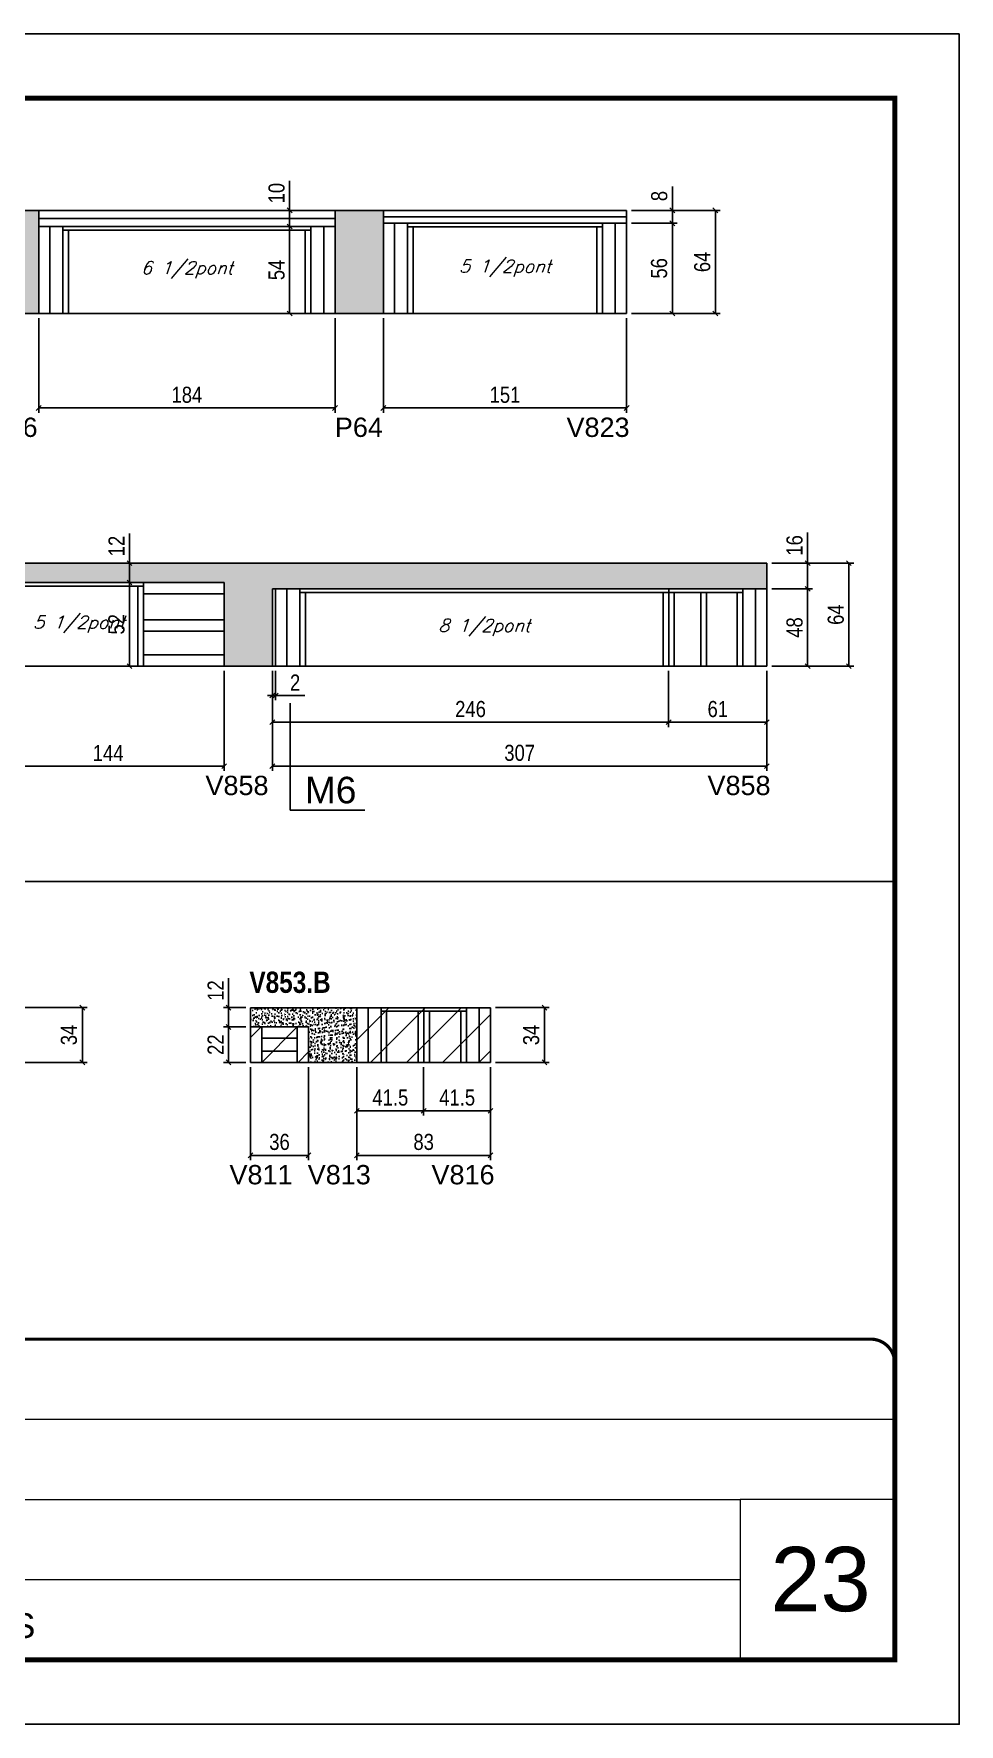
# Model space of a CAD drawing. Extents: x 3309 to 9590, y -2522 to 14608.
# Drawn here: x 7403 to 7978, y 7815 to 8865 of the extents above; entities that cross this region are included whole.
import ezdxf

# ---------------------------------------------------------------- set-up
doc = ezdxf.new("R2010")
doc.units = 0
doc.linetypes.add('CONTINUO', pattern=[0])
doc.linetypes.add('DASHED', pattern=[0.75, 0.5, -0.25])
for name, color, linetype in [('5', 5, 'Continuous'), ('COTA', 241, 'Continuous'), ('NOMENCLATURA', 7, 'Continuous'), ('Painéis', 200, 'Continuous'), ('SARR_2.2x10', 60, 'Continuous'), ('SARR_2.2x7', 40, 'Continuous'), ('SARR_3.5x7', 81, 'Continuous'), ('texto', 7, 'Continuous')]:
    doc.layers.add(name, color=color, linetype=linetype)
for name, color, linetype, lineweight in [('CARIMBO', 255, 'Continuous', 9), ('Folhas', 255, 'Continuous', 9), ('Hachura', 251, 'Continuous', 9), ('SARRAFO DE PRESSAO', 251, 'DASHED', 9)]:
    doc.layers.add(name, color=color, linetype=linetype, lineweight=lineweight)
doc.layers.add('Laje_Perimetro', color=7, linetype='Continuous', plot=False)
doc.styles.add('ARIAL', font='arial.ttf')
doc.styles.add('COTA TECNICA', font='techl___.ttf', dxfattribs={"height": 10})
doc.styles.add('Romans', font='romans.shx')
doc.styles.get("Standard").update_dxf_attribs({"font": 'arial.ttf'})
doc.styles.add('TECNICA', font='techb___.ttf', dxfattribs={"height": 10})
doc.styles.add('Tecnologia', font='')
doc.styles.get('Tecnologia').set_extended_font_data('Forgotten Futurist')
doc.dimstyles.new('PAINEL', dxfattribs={"dimtxt": 10, "dimasz": 3, "dimexe": 3, "dimexo": 3, "dimgap": 3, "dimtad": 1, "dimdec": 1, "dimzin": 12, "dimdsep": 46, "dimtxsty": 'COTA TECNICA', "dimblk1": 'OBLIQUE', "dimblk2": 'OBLIQUE', "dimsah": 1, "dimcen": 0.9, "dimclrd": 4, "dimclre": 4, "dimclrt": 240, "dimadec": 1, "dimazin": 3, "dimtfac": 1, "dimtdec": 1, "dimtmove": 0, "dimatfit": 3, "dimfxl": 1, "dimtolj": 1, "dimtzin": 12, "dimarcsym": 0})

# ---------------------------------------------------------------- blocks, each defined once
blk = doc.blocks.new('9999999999')
at = {"color": 30, "linetype": 'CONTINUO'}
for p, q in [((98564.6, 34230.2), (98564.6, 34429.4)), ((98564.6, 34379.6), (99584, 34379.6)), ((98564.6, 34329.8), (99488, 34329.8)), ((99584, 34329.8), (99488, 34329.8)), ((99488, 34329.8), (99488, 34230.2)), ((98564.6, 34280), (99488, 34280))]:
    blk.add_line(p, q, dxfattribs=at)
at = {"color": 30, "linetype": 'CONTINUO', "const_width": 2}
blk.add_lwpolyline([(99584, 34230.2), (99584, 34414.4, 0.414214), (99569, 34429.4), (98229, 34429.4, 0.414214), (98214, 34414.4), (98214, 34245.2, 0.414214), (98229, 34230.2), (99584, 34230.2)], format="xyb", dxfattribs=at)
at = {"layer": 'Folhas'}
blk.add_lwpolyline([(98139, 34190.2), (99624, 34190.2), (99624, 35240.2), (98139, 35240.2)], close=True, dxfattribs=at)
at = {"layer": 'Folhas', "color": 30, "const_width": 3}
blk.add_lwpolyline([(98214, 34230.2), (99584, 34230.2), (99584, 35200.2), (98214, 35200.2)], close=True, dxfattribs=at)
at = {"color": 7, "linetype": 'Continuous', "ltscale": 5, "style": 'ARIAL'}
for s, height, p in [('SKR', 15.48, (98837.7, 34393.1)), ('LEAF LOEFGREN', 15.483, (98837.7, 34343.3)), ('TÉRREO', 15.48, (98837.7, 34293.5)), ('NOVA SISTEMAS CONSTRUTIVOS', 11.059, (98263.2, 34267.2)), ('LATERAIS DE VIGAS', 15.483, (98837.7, 34243.7))]:
    blk.add_text(s, height=height, dxfattribs=at).set_placement(p)
at = {"layer": 'Folhas', "color": 7, "style": 'Tecnologia', "width": 1.5}
for s, p in [('CLIENTE:', (98573.7, 34397.2)), ('OBRA:', (98573.7, 34347.3)), ('PAVIMENTO:', (98573.7, 34297.5)), ('PROJETO:', (98573.7, 34247.7))]:
    blk.add_text(s, height=14, dxfattribs=at).set_placement(p)
blk = doc.blocks.new('_Oblique')
at = {"color": 0, "linetype": 'ByBlock', "lineweight": -2}
blk.add_line((-0.5, -0.5), (0.5, 0.5), dxfattribs=at)
blk = doc.blocks.new('*D2122')
at = {"layer": 'COTA', "color": 4, "linetype": 'ByBlock', "lineweight": -2, "transparency": 16777216}
for p, q in [((7406.4, 8688.3), (7406.4, 8629.6)), ((7590.4, 8688.3), (7590.4, 8629.6)), ((7590.4, 8632.6), (7406.4, 8632.6))]:
    blk.add_line(p, q, dxfattribs=at)
at = {"layer": 'Defpoints', "color": 0, "linetype": 'ByBlock', "transparency": 16777216}
for p in [(7406.4, 8691.3), (7590.4, 8691.3), (7406.4, 8632.6)]:
    blk.add_point(p, dxfattribs=at)
at = {"layer": 'COTA', "color": 4, "linetype": 'ByBlock', "lineweight": -2, "transparency": 16777216, "xscale": 3, "yscale": 3, "zscale": 3, "rotation": 180}
blk.add_blockref('_Oblique', (7406.4, 8632.6), dxfattribs=at)
at = {"layer": 'COTA', "color": 4, "linetype": 'ByBlock', "lineweight": -2, "transparency": 16777216, "xscale": 3, "yscale": 3, "zscale": 3}
blk.add_blockref('_Oblique', (7590.4, 8632.6), dxfattribs=at)
at = {"layer": 'COTA', "color": 240, "linetype": 'ByBlock', "transparency": 16777216, "insert": (7498.4, 8640.7), "char_height": 10, "attachment_point": 5, "style": 'COTA TECNICA'}
blk.add_mtext('\\A1;184', dxfattribs=at)
blk = doc.blocks.new('*D2123')
at = {"layer": 'COTA', "color": 4, "linetype": 'ByBlock', "lineweight": -2, "transparency": 16777216}
for p, q in [((7620.4, 8688.3), (7620.4, 8629.6)), ((7771.4, 8688.3), (7771.4, 8629.6)), ((7771.4, 8632.6), (7620.4, 8632.6))]:
    blk.add_line(p, q, dxfattribs=at)
at = {"layer": 'Defpoints', "color": 0, "linetype": 'ByBlock', "transparency": 16777216}
for p in [(7620.4, 8691.3), (7771.4, 8691.3), (7620.4, 8632.6)]:
    blk.add_point(p, dxfattribs=at)
at = {"layer": 'COTA', "color": 4, "linetype": 'ByBlock', "lineweight": -2, "transparency": 16777216, "xscale": 3, "yscale": 3, "zscale": 3, "rotation": 180}
blk.add_blockref('_Oblique', (7620.4, 8632.6), dxfattribs=at)
at = {"layer": 'COTA', "color": 4, "linetype": 'ByBlock', "lineweight": -2, "transparency": 16777216, "xscale": 3, "yscale": 3, "zscale": 3}
blk.add_blockref('_Oblique', (7771.4, 8632.6), dxfattribs=at)
at = {"layer": 'COTA', "color": 240, "linetype": 'ByBlock', "transparency": 16777216, "insert": (7695.9, 8640.7), "char_height": 10, "attachment_point": 5, "style": 'COTA TECNICA'}
blk.add_mtext('\\A1;151', dxfattribs=at)
blk = doc.blocks.new('*D2130')
at = {"layer": 'COTA', "color": 4, "lineweight": -2, "transparency": 16777216}
for p, q in [((7774.4, 8755.3), (7829.5, 8755.3)), ((7826.5, 8691.3), (7826.5, 8755.3)), ((7774.4, 8691.3), (7829.5, 8691.3))]:
    blk.add_line(p, q, dxfattribs=at)
at = {"layer": 'Defpoints', "color": 0, "transparency": 16777216}
for p in [(7771.4, 8755.3), (7826.5, 8755.3), (7771.4, 8691.3)]:
    blk.add_point(p, dxfattribs=at)
at = {"layer": 'COTA', "color": 4, "lineweight": -2, "transparency": 16777216, "xscale": 3, "yscale": 3, "zscale": 3}
for p, rotation in [((7826.5, 8755.3), 90), ((7826.5, 8691.3), 270)]:
    blk.add_blockref('_Oblique', p, dxfattribs=dict(at, rotation=rotation))
at = {"layer": 'COTA', "color": 240, "transparency": 16777216, "insert": (7818.4, 8723.3), "char_height": 10, "attachment_point": 5, "rotation": 90, "style": 'COTA TECNICA'}
blk.add_mtext('\\A1;64', dxfattribs=at)
blk = doc.blocks.new('*D2131')
at = {"layer": 'COTA', "color": 4, "lineweight": -2, "transparency": 16777216}
for p, q in [((7774.4, 8747.3), (7802.8, 8747.3)), ((7799.8, 8691.3), (7799.8, 8747.3)), ((7774.4, 8691.3), (7802.8, 8691.3))]:
    blk.add_line(p, q, dxfattribs=at)
at = {"layer": 'Defpoints', "color": 0, "transparency": 16777216}
for p in [(7771.4, 8747.3), (7799.8, 8747.3), (7771.4, 8691.3)]:
    blk.add_point(p, dxfattribs=at)
at = {"layer": 'COTA', "color": 4, "lineweight": -2, "transparency": 16777216, "xscale": 3, "yscale": 3, "zscale": 3}
for p, rotation in [((7799.8, 8747.3), 90), ((7799.8, 8691.3), 270)]:
    blk.add_blockref('_Oblique', p, dxfattribs=dict(at, rotation=rotation))
at = {"layer": 'COTA', "color": 240, "transparency": 16777216, "insert": (7791.6, 8719.3), "char_height": 10, "attachment_point": 5, "rotation": 90, "style": 'COTA TECNICA'}
blk.add_mtext('\\A1;56', dxfattribs=at)
blk = doc.blocks.new('*D2132')
at = {"layer": 'COTA', "color": 4, "lineweight": -2, "transparency": 16777216}
for p, q in [((7799.8, 8755.3), (7799.8, 8770.1)), ((7774.4, 8755.3), (7802.8, 8755.3)), ((7774.4, 8747.3), (7802.8, 8747.3)), ((7799.8, 8747.3), (7799.8, 8755.3))]:
    blk.add_line(p, q, dxfattribs=at)
at = {"layer": 'Defpoints', "color": 0, "transparency": 16777216}
for p in [(7771.4, 8755.3), (7771.4, 8747.3), (7799.8, 8755.3)]:
    blk.add_point(p, dxfattribs=at)
at = {"layer": 'COTA', "color": 4, "lineweight": -2, "transparency": 16777216, "xscale": 3, "yscale": 3, "zscale": 3}
for p, rotation in [((7799.8, 8755.3), 90), ((7799.8, 8747.3), 270)]:
    blk.add_blockref('_Oblique', p, dxfattribs=dict(at, rotation=rotation))
at = {"layer": 'COTA', "color": 240, "transparency": 16777216, "insert": (7791.7, 8764.2), "char_height": 10, "attachment_point": 5, "rotation": 90, "style": 'COTA TECNICA'}
blk.add_mtext('\\A1;8', dxfattribs=at)
blk = doc.blocks.new('*D2133')
at = {"layer": 'COTA', "color": 4, "lineweight": -2, "transparency": 16777216}
for p, q in [((7568.9, 8745.3), (7559.2, 8745.3)), ((7562.2, 8691.3), (7562.2, 8745.3)), ((7568.9, 8691.3), (7559.2, 8691.3))]:
    blk.add_line(p, q, dxfattribs=at)
at = {"layer": 'Defpoints', "color": 0, "transparency": 16777216}
for p in [(7562.2, 8745.3), (7571.9, 8745.3), (7571.9, 8691.3)]:
    blk.add_point(p, dxfattribs=at)
at = {"layer": 'COTA', "color": 4, "lineweight": -2, "transparency": 16777216, "xscale": 3, "yscale": 3, "zscale": 3}
for p, rotation in [((7562.2, 8745.3), 90), ((7562.2, 8691.3), 270)]:
    blk.add_blockref('_Oblique', p, dxfattribs=dict(at, rotation=rotation))
at = {"layer": 'COTA', "color": 240, "transparency": 16777216, "insert": (7554.1, 8718.3), "char_height": 10, "attachment_point": 5, "rotation": 90, "style": 'COTA TECNICA'}
blk.add_mtext('\\A1;54', dxfattribs=at)
blk = doc.blocks.new('*D2134')
at = {"layer": 'COTA', "color": 4, "lineweight": -2, "transparency": 16777216}
for p, q in [((7562.2, 8755.3), (7562.2, 8773.7)), ((7562.2, 8745.3), (7562.2, 8755.3))]:
    blk.add_line(p, q, dxfattribs=at)
at = {"layer": 'Defpoints', "color": 0, "transparency": 16777216}
for p in [(7562.2, 8755.3), (7562.2, 8755.3), (7562.2, 8745.3)]:
    blk.add_point(p, dxfattribs=at)
at = {"layer": 'COTA', "color": 4, "lineweight": -2, "transparency": 16777216, "xscale": 3, "yscale": 3, "zscale": 3}
for p, rotation in [((7562.2, 8755.3), 90), ((7562.2, 8745.3), 270)]:
    blk.add_blockref('_Oblique', p, dxfattribs=dict(at, rotation=rotation))
at = {"layer": 'COTA', "color": 240, "transparency": 16777216, "insert": (7554.1, 8766), "char_height": 10, "attachment_point": 5, "rotation": 90, "style": 'COTA TECNICA'}
blk.add_mtext('\\A1;10', dxfattribs=at)
blk = doc.blocks.new('*D2146')
at = {"layer": 'COTA', "color": 4, "linetype": 'ByBlock', "lineweight": -2, "transparency": 16777216}
for p, q in [((7377.5, 8469.2), (7377.5, 8407.1)), ((7521.5, 8469.2), (7521.5, 8407.1)), ((7377.5, 8410.1), (7521.5, 8410.1))]:
    blk.add_line(p, q, dxfattribs=at)
at = {"layer": 'Defpoints', "color": 0, "linetype": 'ByBlock', "transparency": 16777216}
for p in [(7377.5, 8472.2), (7521.5, 8472.2), (7521.5, 8410.1)]:
    blk.add_point(p, dxfattribs=at)
at = {"layer": 'COTA', "color": 4, "linetype": 'ByBlock', "lineweight": -2, "transparency": 16777216, "xscale": 3, "yscale": 3, "zscale": 3, "rotation": 180}
blk.add_blockref('_Oblique', (7377.5, 8410.1), dxfattribs=at)
at = {"layer": 'COTA', "color": 4, "linetype": 'ByBlock', "lineweight": -2, "transparency": 16777216, "xscale": 3, "yscale": 3, "zscale": 3}
blk.add_blockref('_Oblique', (7521.5, 8410.1), dxfattribs=at)
at = {"layer": 'COTA', "color": 240, "linetype": 'ByBlock', "transparency": 16777216, "insert": (7449.5, 8418.2), "char_height": 10, "attachment_point": 5, "style": 'COTA TECNICA'}
blk.add_mtext('\\A1;144', dxfattribs=at)
blk = doc.blocks.new('*D2147')
at = {"layer": 'COTA', "color": 4, "linetype": 'ByBlock', "lineweight": -2, "transparency": 16777216}
for p, q in [((7797.5, 8469.2), (7797.5, 8434.4)), ((7858.5, 8469.2), (7858.5, 8434.4)), ((7858.5, 8437.4), (7797.5, 8437.4))]:
    blk.add_line(p, q, dxfattribs=at)
at = {"layer": 'Defpoints', "color": 0, "linetype": 'ByBlock', "transparency": 16777216}
for p in [(7797.5, 8472.2), (7858.5, 8472.2), (7797.5, 8437.4)]:
    blk.add_point(p, dxfattribs=at)
at = {"layer": 'COTA', "color": 4, "linetype": 'ByBlock', "lineweight": -2, "transparency": 16777216, "xscale": 3, "yscale": 3, "zscale": 3, "rotation": 180}
blk.add_blockref('_Oblique', (7797.5, 8437.4), dxfattribs=at)
at = {"layer": 'COTA', "color": 4, "linetype": 'ByBlock', "lineweight": -2, "transparency": 16777216, "xscale": 3, "yscale": 3, "zscale": 3}
blk.add_blockref('_Oblique', (7858.5, 8437.4), dxfattribs=at)
at = {"layer": 'COTA', "color": 240, "linetype": 'ByBlock', "transparency": 16777216, "insert": (7828, 8445.5), "char_height": 10, "attachment_point": 5, "style": 'COTA TECNICA'}
blk.add_mtext('\\A1;61', dxfattribs=at)
blk = doc.blocks.new('*D2148')
at = {"layer": 'COTA', "color": 4, "linetype": 'ByBlock', "lineweight": -2, "transparency": 16777216}
for p, q in [((7551.5, 8469.2), (7551.5, 8434.4)), ((7797.5, 8469.2), (7797.5, 8434.4)), ((7797.5, 8437.4), (7551.5, 8437.4))]:
    blk.add_line(p, q, dxfattribs=at)
at = {"layer": 'Defpoints', "color": 0, "linetype": 'ByBlock', "transparency": 16777216}
for p in [(7551.5, 8472.2), (7797.5, 8472.2), (7551.5, 8437.4)]:
    blk.add_point(p, dxfattribs=at)
at = {"layer": 'COTA', "color": 4, "linetype": 'ByBlock', "lineweight": -2, "transparency": 16777216, "xscale": 3, "yscale": 3, "zscale": 3, "rotation": 180}
blk.add_blockref('_Oblique', (7551.5, 8437.4), dxfattribs=at)
at = {"layer": 'COTA', "color": 4, "linetype": 'ByBlock', "lineweight": -2, "transparency": 16777216, "xscale": 3, "yscale": 3, "zscale": 3}
blk.add_blockref('_Oblique', (7797.5, 8437.4), dxfattribs=at)
at = {"layer": 'COTA', "color": 240, "linetype": 'ByBlock', "transparency": 16777216, "insert": (7674.5, 8445.5), "char_height": 10, "attachment_point": 5, "style": 'COTA TECNICA'}
blk.add_mtext('\\A1;246', dxfattribs=at)
blk = doc.blocks.new('*D2149')
at = {"layer": 'COTA', "color": 4, "linetype": 'ByBlock', "lineweight": -2, "transparency": 16777216}
for p, q in [((7551.5, 8469.2), (7551.5, 8407.1)), ((7858.5, 8469.2), (7858.5, 8407.1)), ((7858.5, 8410.1), (7551.5, 8410.1))]:
    blk.add_line(p, q, dxfattribs=at)
at = {"layer": 'Defpoints', "color": 0, "linetype": 'ByBlock', "transparency": 16777216}
for p in [(7551.5, 8472.2), (7858.5, 8472.2), (7551.5, 8410.1)]:
    blk.add_point(p, dxfattribs=at)
at = {"layer": 'COTA', "color": 4, "linetype": 'ByBlock', "lineweight": -2, "transparency": 16777216, "xscale": 3, "yscale": 3, "zscale": 3, "rotation": 180}
blk.add_blockref('_Oblique', (7551.5, 8410.1), dxfattribs=at)
at = {"layer": 'COTA', "color": 4, "linetype": 'ByBlock', "lineweight": -2, "transparency": 16777216, "xscale": 3, "yscale": 3, "zscale": 3}
blk.add_blockref('_Oblique', (7858.5, 8410.1), dxfattribs=at)
at = {"layer": 'COTA', "color": 240, "linetype": 'ByBlock', "transparency": 16777216, "insert": (7705, 8418.3), "char_height": 10, "attachment_point": 5, "style": 'COTA TECNICA'}
blk.add_mtext('\\A1;307', dxfattribs=at)
blk = doc.blocks.new('*D2150')
at = {"layer": 'COTA', "color": 4, "lineweight": -2, "transparency": 16777216}
for p, q in [((7861.5, 8520.2), (7886.8, 8520.2)), ((7883.8, 8520.2), (7883.8, 8472.2)), ((7861.5, 8472.2), (7886.8, 8472.2))]:
    blk.add_line(p, q, dxfattribs=at)
at = {"layer": 'Defpoints', "color": 0, "transparency": 16777216}
for p in [(7858.5, 8520.2), (7858.5, 8472.2), (7883.8, 8472.2)]:
    blk.add_point(p, dxfattribs=at)
at = {"layer": 'COTA', "color": 4, "lineweight": -2, "transparency": 16777216, "xscale": 3, "yscale": 3, "zscale": 3}
for p, rotation in [((7883.8, 8520.2), 90), ((7883.8, 8472.2), 270)]:
    blk.add_blockref('_Oblique', p, dxfattribs=dict(at, rotation=rotation))
at = {"layer": 'COTA', "color": 240, "transparency": 16777216, "insert": (7875.7, 8496.2), "char_height": 10, "attachment_point": 5, "rotation": 90, "style": 'COTA TECNICA'}
blk.add_mtext('\\A1;48', dxfattribs=at)
blk = doc.blocks.new('*D2151')
at = {"layer": 'COTA', "color": 4, "lineweight": -2, "transparency": 16777216}
for p, q in [((7883.8, 8536.2), (7883.8, 8555.2)), ((7861.5, 8536.2), (7886.8, 8536.2)), ((7883.8, 8520.2), (7883.8, 8536.2)), ((7861.5, 8520.2), (7886.8, 8520.2))]:
    blk.add_line(p, q, dxfattribs=at)
at = {"layer": 'Defpoints', "color": 0, "transparency": 16777216}
for p in [(7858.5, 8536.2), (7883.8, 8536.2), (7858.5, 8520.2)]:
    blk.add_point(p, dxfattribs=at)
at = {"layer": 'COTA', "color": 4, "lineweight": -2, "transparency": 16777216, "xscale": 3, "yscale": 3, "zscale": 3}
for p, rotation in [((7883.8, 8536.2), 90), ((7883.8, 8520.2), 270)]:
    blk.add_blockref('_Oblique', p, dxfattribs=dict(at, rotation=rotation))
at = {"layer": 'COTA', "color": 240, "transparency": 16777216, "insert": (7875.7, 8547.2), "char_height": 10, "attachment_point": 5, "rotation": 90, "style": 'COTA TECNICA'}
blk.add_mtext('\\A1;16', dxfattribs=at)
blk = doc.blocks.new('*D2152')
at = {"layer": 'COTA', "color": 4, "lineweight": -2, "transparency": 16777216}
for p, q in [((7861.5, 8536.2), (7912.4, 8536.2)), ((7909.4, 8472.2), (7909.4, 8536.2)), ((7861.5, 8472.2), (7912.4, 8472.2))]:
    blk.add_line(p, q, dxfattribs=at)
at = {"layer": 'Defpoints', "color": 0, "transparency": 16777216}
for p in [(7858.5, 8536.2), (7909.4, 8536.2), (7858.5, 8472.2)]:
    blk.add_point(p, dxfattribs=at)
at = {"layer": 'COTA', "color": 4, "lineweight": -2, "transparency": 16777216, "xscale": 3, "yscale": 3, "zscale": 3}
for p, rotation in [((7909.4, 8536.2), 90), ((7909.4, 8472.2), 270)]:
    blk.add_blockref('_Oblique', p, dxfattribs=dict(at, rotation=rotation))
at = {"layer": 'COTA', "color": 240, "transparency": 16777216, "insert": (7901.3, 8504.2), "char_height": 10, "attachment_point": 5, "rotation": 90, "style": 'COTA TECNICA'}
blk.add_mtext('\\A1;64', dxfattribs=at)
blk = doc.blocks.new('*D2153')
at = {"layer": 'COTA', "color": 4, "lineweight": -2, "transparency": 16777216}
for p, q in [((7551.5, 8469.2), (7551.5, 8451)), ((7553.5, 8469.2), (7553.5, 8451)), ((7551.5, 8454), (7548.5, 8454)), ((7551.5, 8454), (7553.5, 8454)), ((7553.5, 8454), (7571.6, 8454))]:
    blk.add_line(p, q, dxfattribs=at)
at = {"layer": 'Defpoints', "color": 0, "transparency": 16777216}
for p in [(7551.5, 8472.2), (7553.5, 8472.2), (7553.5, 8454)]:
    blk.add_point(p, dxfattribs=at)
at = {"layer": 'COTA', "color": 4, "lineweight": -2, "transparency": 16777216, "xscale": 3, "yscale": 3, "zscale": 3}
blk.add_blockref('_Oblique', (7551.5, 8454), dxfattribs=at)
at = {"layer": 'COTA', "color": 4, "lineweight": -2, "transparency": 16777216, "xscale": 3, "yscale": 3, "zscale": 3, "rotation": 180}
blk.add_blockref('_Oblique', (7553.5, 8454), dxfattribs=at)
at = {"layer": 'COTA', "color": 240, "transparency": 16777216, "insert": (7565.6, 8462), "char_height": 10, "attachment_point": 5, "style": 'COTA TECNICA'}
blk.add_mtext('\\A1;2', dxfattribs=at)
blk = doc.blocks.new('*D2154')
at = {"layer": 'COTA', "color": 4, "lineweight": -2, "transparency": 16777216}
for p, q in [((7468.5, 8524.2), (7459.8, 8524.2)), ((7462.8, 8524.2), (7462.8, 8472.2)), ((7468.5, 8472.2), (7459.8, 8472.2))]:
    blk.add_line(p, q, dxfattribs=at)
at = {"layer": 'Defpoints', "color": 0, "transparency": 16777216}
for p in [(7471.5, 8524.2), (7462.8, 8472.2), (7471.5, 8472.2)]:
    blk.add_point(p, dxfattribs=at)
at = {"layer": 'COTA', "color": 4, "lineweight": -2, "transparency": 16777216, "xscale": 3, "yscale": 3, "zscale": 3}
for p, rotation in [((7462.8, 8524.2), 90), ((7462.8, 8472.2), 270)]:
    blk.add_blockref('_Oblique', p, dxfattribs=dict(at, rotation=rotation))
at = {"layer": 'COTA', "color": 240, "transparency": 16777216, "insert": (7454.7, 8498.2), "char_height": 10, "attachment_point": 5, "rotation": 90, "style": 'COTA TECNICA'}
blk.add_mtext('\\A1;52', dxfattribs=at)
blk = doc.blocks.new('*D2155')
at = {"layer": 'COTA', "color": 4, "lineweight": -2, "transparency": 16777216}
for p, q in [((7462.8, 8536.2), (7462.8, 8554.5)), ((7468.5, 8536.2), (7459.8, 8536.2)), ((7462.8, 8524.2), (7462.8, 8536.2)), ((7468.5, 8524.2), (7459.8, 8524.2))]:
    blk.add_line(p, q, dxfattribs=at)
at = {"layer": 'Defpoints', "color": 0, "transparency": 16777216}
for p in [(7462.8, 8536.2), (7471.5, 8536.2), (7471.5, 8524.2)]:
    blk.add_point(p, dxfattribs=at)
at = {"layer": 'COTA', "color": 4, "lineweight": -2, "transparency": 16777216, "xscale": 3, "yscale": 3, "zscale": 3}
for p, rotation in [((7462.8, 8536.2), 90), ((7462.8, 8524.2), 270)]:
    blk.add_blockref('_Oblique', p, dxfattribs=dict(at, rotation=rotation))
at = {"layer": 'COTA', "color": 240, "transparency": 16777216, "insert": (7454.7, 8546.8), "char_height": 10, "attachment_point": 5, "rotation": 90, "style": 'COTA TECNICA'}
blk.add_mtext('\\A1;12', dxfattribs=at)
blk = doc.blocks.new('*D2271')
at = {"layer": 'COTA', "color": 4, "lineweight": -2, "transparency": 16777216}
for p, q in [((7363.3, 8260.1), (7436.5, 8260.1)), ((7433.5, 8226.1), (7433.5, 8260.1)), ((7363.3, 8226.1), (7436.5, 8226.1))]:
    blk.add_line(p, q, dxfattribs=at)
at = {"layer": 'Defpoints', "color": 0, "transparency": 16777216}
for p in [(7360.3, 8260.1), (7433.5, 8260.1), (7360.3, 8226.1)]:
    blk.add_point(p, dxfattribs=at)
at = {"layer": 'COTA', "color": 4, "lineweight": -2, "transparency": 16777216, "xscale": 3, "yscale": 3, "zscale": 3}
for p, rotation in [((7433.5, 8260.1), 90), ((7433.5, 8226.1), 270)]:
    blk.add_blockref('_Oblique', p, dxfattribs=dict(at, rotation=rotation))
at = {"layer": 'COTA', "color": 240, "transparency": 16777216, "insert": (7425.2, 8243.1), "char_height": 10, "attachment_point": 5, "rotation": 90, "style": 'COTA TECNICA'}
blk.add_mtext('\\A1;34', dxfattribs=at)
blk = doc.blocks.new('*D2263')
at = {"layer": 'COTA', "color": 4, "linetype": 'ByBlock', "lineweight": -2, "transparency": 16777216}
for p, q in [((7603.9, 8223.1), (7603.9, 8193)), ((7645.4, 8223.1), (7645.4, 8193)), ((7603.9, 8196), (7645.4, 8196))]:
    blk.add_line(p, q, dxfattribs=at)
at = {"layer": 'Defpoints', "color": 0, "linetype": 'ByBlock', "transparency": 16777216}
for p in [(7603.9, 8226.1), (7645.4, 8226.1), (7645.4, 8196)]:
    blk.add_point(p, dxfattribs=at)
at = {"layer": 'COTA', "color": 4, "linetype": 'ByBlock', "lineweight": -2, "transparency": 16777216, "xscale": 3, "yscale": 3, "zscale": 3, "rotation": 180}
blk.add_blockref('_Oblique', (7603.9, 8196), dxfattribs=at)
at = {"layer": 'COTA', "color": 4, "linetype": 'ByBlock', "lineweight": -2, "transparency": 16777216, "xscale": 3, "yscale": 3, "zscale": 3}
blk.add_blockref('_Oblique', (7645.4, 8196), dxfattribs=at)
at = {"layer": 'COTA', "color": 240, "linetype": 'ByBlock', "transparency": 16777216, "insert": (7624.7, 8204.2), "char_height": 10, "attachment_point": 5, "style": 'COTA TECNICA'}
blk.add_mtext('\\A1;41.5', dxfattribs=at)
blk = doc.blocks.new('*D2264')
at = {"layer": 'COTA', "color": 4, "linetype": 'ByBlock', "lineweight": -2, "transparency": 16777216}
for p, q in [((7645.4, 8223.1), (7645.4, 8193)), ((7686.9, 8223.1), (7686.9, 8193)), ((7645.4, 8196), (7686.9, 8196))]:
    blk.add_line(p, q, dxfattribs=at)
at = {"layer": 'Defpoints', "color": 0, "linetype": 'ByBlock', "transparency": 16777216}
for p in [(7645.4, 8226.1), (7686.9, 8226.1), (7686.9, 8196)]:
    blk.add_point(p, dxfattribs=at)
at = {"layer": 'COTA', "color": 4, "linetype": 'ByBlock', "lineweight": -2, "transparency": 16777216, "xscale": 3, "yscale": 3, "zscale": 3, "rotation": 180}
blk.add_blockref('_Oblique', (7645.4, 8196), dxfattribs=at)
at = {"layer": 'COTA', "color": 4, "linetype": 'ByBlock', "lineweight": -2, "transparency": 16777216, "xscale": 3, "yscale": 3, "zscale": 3}
blk.add_blockref('_Oblique', (7686.9, 8196), dxfattribs=at)
at = {"layer": 'COTA', "color": 240, "linetype": 'ByBlock', "transparency": 16777216, "insert": (7666.2, 8204.2), "char_height": 10, "attachment_point": 5, "style": 'COTA TECNICA'}
blk.add_mtext('\\A1;41.5', dxfattribs=at)
blk = doc.blocks.new('*D2274')
at = {"layer": 'COTA', "color": 4, "linetype": 'ByBlock', "lineweight": -2, "transparency": 16777216}
for p, q in [((7603.9, 8223.1), (7603.9, 8165.3)), ((7686.9, 8223.1), (7686.9, 8165.3)), ((7603.9, 8168.3), (7686.9, 8168.3))]:
    blk.add_line(p, q, dxfattribs=at)
at = {"layer": 'Defpoints', "color": 0, "linetype": 'ByBlock', "transparency": 16777216}
for p in [(7603.9, 8226.1), (7686.9, 8226.1), (7686.9, 8168.3)]:
    blk.add_point(p, dxfattribs=at)
at = {"layer": 'COTA', "color": 4, "linetype": 'ByBlock', "lineweight": -2, "transparency": 16777216, "xscale": 3, "yscale": 3, "zscale": 3, "rotation": 180}
blk.add_blockref('_Oblique', (7603.9, 8168.3), dxfattribs=at)
at = {"layer": 'COTA', "color": 4, "linetype": 'ByBlock', "lineweight": -2, "transparency": 16777216, "xscale": 3, "yscale": 3, "zscale": 3}
blk.add_blockref('_Oblique', (7686.9, 8168.3), dxfattribs=at)
at = {"layer": 'COTA', "color": 240, "linetype": 'ByBlock', "transparency": 16777216, "insert": (7645.4, 8176.6), "char_height": 10, "attachment_point": 5, "style": 'COTA TECNICA'}
blk.add_mtext('\\A1;83', dxfattribs=at)
blk = doc.blocks.new('*D2275')
at = {"layer": 'COTA', "color": 4, "lineweight": -2, "transparency": 16777216}
for p, q in [((7537.9, 8223.1), (7537.9, 8165.3)), ((7573.9, 8223.1), (7573.9, 8165.3)), ((7537.9, 8168.3), (7573.9, 8168.3))]:
    blk.add_line(p, q, dxfattribs=at)
at = {"layer": 'Defpoints', "color": 0, "transparency": 16777216}
for p in [(7537.9, 8226.1), (7573.9, 8226.1), (7573.9, 8168.3)]:
    blk.add_point(p, dxfattribs=at)
at = {"layer": 'COTA', "color": 4, "lineweight": -2, "transparency": 16777216, "xscale": 3, "yscale": 3, "zscale": 3, "rotation": 180}
blk.add_blockref('_Oblique', (7537.9, 8168.3), dxfattribs=at)
at = {"layer": 'COTA', "color": 4, "lineweight": -2, "transparency": 16777216, "xscale": 3, "yscale": 3, "zscale": 3}
blk.add_blockref('_Oblique', (7573.9, 8168.3), dxfattribs=at)
at = {"layer": 'COTA', "color": 240, "transparency": 16777216, "insert": (7555.9, 8176.6), "char_height": 10, "attachment_point": 5, "style": 'COTA TECNICA'}
blk.add_mtext('\\A1;36', dxfattribs=at)
blk = doc.blocks.new('*D2276')
at = {"layer": 'COTA', "color": 4, "lineweight": -2, "transparency": 16777216}
for p, q in [((7534.9, 8248.1), (7521.2, 8248.1)), ((7524.2, 8248.1), (7524.2, 8226.1)), ((7534.9, 8226.1), (7521.2, 8226.1))]:
    blk.add_line(p, q, dxfattribs=at)
at = {"layer": 'Defpoints', "color": 0, "transparency": 16777216}
for p in [(7537.9, 8248.1), (7524.2, 8226.1), (7537.9, 8226.1)]:
    blk.add_point(p, dxfattribs=at)
at = {"layer": 'COTA', "color": 4, "lineweight": -2, "transparency": 16777216, "xscale": 3, "yscale": 3, "zscale": 3}
for p, rotation in [((7524.2, 8248.1), 90), ((7524.2, 8226.1), 270)]:
    blk.add_blockref('_Oblique', p, dxfattribs=dict(at, rotation=rotation))
at = {"layer": 'COTA', "color": 240, "transparency": 16777216, "insert": (7516.2, 8237.1), "char_height": 10, "attachment_point": 5, "rotation": 90, "style": 'COTA TECNICA'}
blk.add_mtext('\\A1;22', dxfattribs=at)
blk = doc.blocks.new('*D2277')
at = {"layer": 'COTA', "color": 4, "lineweight": -2, "transparency": 16777216}
for p, q in [((7524.2, 8260.1), (7524.2, 8278.4)), ((7534.9, 8260.1), (7521.2, 8260.1)), ((7524.2, 8248.1), (7524.2, 8260.1)), ((7534.9, 8248.1), (7521.2, 8248.1))]:
    blk.add_line(p, q, dxfattribs=at)
at = {"layer": 'Defpoints', "color": 0, "transparency": 16777216}
for p in [(7524.2, 8260.1), (7537.9, 8260.1), (7537.9, 8248.1)]:
    blk.add_point(p, dxfattribs=at)
at = {"layer": 'COTA', "color": 4, "lineweight": -2, "transparency": 16777216, "xscale": 3, "yscale": 3, "zscale": 3}
for p, rotation in [((7524.2, 8260.1), 90), ((7524.2, 8248.1), 270)]:
    blk.add_blockref('_Oblique', p, dxfattribs=dict(at, rotation=rotation))
at = {"layer": 'COTA', "color": 240, "transparency": 16777216, "insert": (7516.2, 8270.7), "char_height": 10, "attachment_point": 5, "rotation": 90, "style": 'COTA TECNICA'}
blk.add_mtext('\\A1;12', dxfattribs=at)
blk = doc.blocks.new('*D2278')
at = {"layer": 'COTA', "color": 4, "lineweight": -2, "transparency": 16777216}
for p, q in [((7689.9, 8260.1), (7723.4, 8260.1)), ((7720.4, 8260.1), (7720.4, 8226.1)), ((7689.9, 8226.1), (7723.4, 8226.1))]:
    blk.add_line(p, q, dxfattribs=at)
at = {"layer": 'Defpoints', "color": 0, "transparency": 16777216}
for p in [(7686.9, 8260.1), (7686.9, 8226.1), (7720.4, 8226.1)]:
    blk.add_point(p, dxfattribs=at)
at = {"layer": 'COTA', "color": 4, "lineweight": -2, "transparency": 16777216, "xscale": 3, "yscale": 3, "zscale": 3}
for p, rotation in [((7720.4, 8260.1), 90), ((7720.4, 8226.1), 270)]:
    blk.add_blockref('_Oblique', p, dxfattribs=dict(at, rotation=rotation))
at = {"layer": 'COTA', "color": 240, "transparency": 16777216, "insert": (7712.2, 8243.1), "char_height": 10, "attachment_point": 5, "rotation": 90, "style": 'COTA TECNICA'}
blk.add_mtext('\\A1;34', dxfattribs=at)

msp = doc.modelspace()

# ---------------------------------------------------------------- hatches: boundary and pattern name
at = {"layer": 'COTA'}
h = msp.add_hatch(dxfattribs=at)
h.set_pattern_fill('AR-CONC', color=256, scale=0.03)
h.set_pattern_definition([(50, (-37.3764, 0), (5.46554, -0.4781726), [0.5715, -6.2865]), (355, (-37.3764, 0), (-1.0573026, 5.7317054), [0.4572, -5.0292175]), (100.451445, (-36.921, -0.04), (4.4082374, 5.2535326), [0.4857003, -5.3427073]), (46.1842, (-37.3764, 1.524), (8.1323712, -1.26127), [0.85725, -9.42975]), (96.63556, (-36.699, 1.419), (7.122124, 7.422784), [0.7285507, -8.014068]), (351.18415, (-37.376, 1.524), (7.122124, 7.422784), [0.685799, -7.543792]), (21, (-36.6144, 1.143), (4.5484317, -3.067956), [0.5715, -6.2865]), (326, (-36.6144, 1.143), (1.8540609, 5.525639), [0.4572, -5.0292]), (71.451445, (-36.2354, 0.8873), (6.4024926, 2.457683), [0.4857003, -5.342698]), (37.5, (-37.3764, 0), (0.0926581, 2.53665117), [0, -4.96824, 0, -5.1054, 0, -5.04825]), (7.5, (-37.3764, 0), (2.0045899, 3.00541724), [0, -2.91084, 0, -4.85394, 0, -1.92405]), (327.5, (-39.0757, 0), (4.06771786, -0.17186232), [0, -1.905, 0, -5.9436, 0, -7.8867]), (317.5, (-39.8377, 0), (4.4438754, 0.7627947), [0, -2.4765, 0, -3.94716, 0, -5.6007])])
h.paths.add_polyline_path([(7376.38, 8691.3), (7406.38, 8691.3), (7406.38, 8755.3), (7376.38, 8755.3)])
h.paths.add_polyline_path([(7590.38, 8691.3), (7620.38, 8691.3), (7620.38, 8755.3), (7590.38, 8755.3)])
h = msp.add_hatch(dxfattribs=at)
h.set_pattern_fill('AR-CONC', color=256, scale=0.03)
h.paths.add_polyline_path([(7521.51, 8472.15), (7551.51, 8472.15), (7551.51, 8520.15), (7858.51, 8520.15), (7858.51, 8536.15), (6993.01, 8536.15), (6993.01, 8520.15), (7347.51, 8520.15), (7347.51, 8472.15), (7377.51, 8472.15), (7377.51, 8524.15), (7521.51, 8524.15)])
h = msp.add_hatch(dxfattribs=at)
h.set_pattern_fill('AR-CONC', color=256, scale=0.03)
h.set_pattern_definition([(50, (-118.5047, -3419.7925), (5.46554, -0.4781726), [0.5715, -6.2865]), (355, (-118.505, -3419.7925), (-1.0573026, 5.7317054), [0.4572, -5.0292175]), (100.451445, (-118.0493, -3419.8323), (4.4082374, 5.2535326), [0.4857003, -5.3427073]), (46.1842, (-118.505, -3418.2685), (8.1323712, -1.26127), [0.85725, -9.42975]), (96.63556, (-117.827, -3418.3736), (7.122124, 7.4227837), [0.7285507, -8.014068]), (351.18415, (-118.505, -3418.2685), (7.122124, 7.4227837), [0.685799, -7.543792]), (21, (-117.7427, -3418.6495), (4.5484317, -3.067956), [0.5715, -6.2865]), (326, (-117.743, -3418.6495), (1.8540609, 5.525639), [0.4572, -5.0292]), (71.451445, (-117.3637, -3418.905), (6.4024926, 2.457683), [0.4857003, -5.3426981]), (37.5, (-118.5047, -3419.7925), (0.0926581, 2.53665117), [0, -4.96824, 0, -5.1054, 0, -5.04825]), (7.5, (-118.5047, -3419.7925), (2.0045899, 3.00541724), [0, -2.91084, 0, -4.85394, 0, -1.92405]), (327.5, (-120.204, -3419.7925), (4.06771786, -0.17186232), [0, -1.905, 0, -5.9436, 0, -7.8867]), (317.5, (-120.966, -3419.7925), (4.4438754, 0.7627947), [0, -2.4765, 0, -3.94716, 0, -5.6007])])
h.paths.add_polyline_path([(7603.93, 8226.06), (7603.93, 8260.06), (7537.93, 8260.06), (7537.93, 8248.06), (7573.93, 8248.06), (7573.93, 8226.06)])
at = {"layer": 'Hachura', "linetype": 'ByBlock'}
h = msp.add_hatch(dxfattribs=at)
h.set_pattern_fill('ANSI31', color=256, scale=5)
h.set_pattern_definition([(45, (1585, -68.752), (-11.22532, 11.22532), [])])
h.paths.add_polyline_path([(6994.67, 8248.06), (6921.67, 8248.06), (6921.67, 8226.06), (6994.67, 8226.06)])
h.paths.add_polyline_path([(7067.67, 8248.06), (6994.67, 8248.06), (6994.67, 8226.06), (7067.67, 8226.06)])
h.paths.add_polyline_path([(7252.79, 8260.06), (7211.29, 8260.06), (7211.29, 8226.06), (7252.79, 8226.06)])
h.paths.add_polyline_path([(7294.29, 8260.06), (7252.79, 8260.06), (7252.79, 8226.06), (7294.29, 8226.06)])
h.paths.add_polyline_path([(7360.29, 8248.06), (7324.29, 8248.06), (7324.29, 8226.06), (7360.29, 8226.06)])
h.paths.add_polyline_path([(7573.93, 8248.06), (7537.93, 8248.06), (7537.93, 8226.06), (7573.93, 8226.06)])
h.paths.add_polyline_path([(7645.43, 8260.06), (7603.93, 8260.06), (7603.93, 8226.06), (7645.43, 8226.06)])
h.paths.add_polyline_path([(7686.93, 8260.06), (7645.43, 8260.06), (7645.43, 8226.06), (7686.93, 8226.06)])

# ---------------------------------------------------------------- linework, layer by layer
at = {"layer": 'COTA'}
for p, q in [((7376.38, 8755.3), (7406.38, 8755.3)), ((7590.38, 8755.3), (7620.38, 8755.3)), ((7376.38, 8691.3), (7406.38, 8691.3)), ((7590.38, 8691.3), (7620.38, 8691.3)), ((6993.01, 8536.15), (7858.51, 8536.15)), ((7858.51, 8520.15), (7858.51, 8536.15)), ((7551.51, 8472.15), (7521.51, 8472.15)), ((6567.87, 8338.34), (7937.87, 8338.34)), ((7603.93, 8260.06, 0), (7537.93, 8260.06, 0)), ((7537.93, 8248.06, 0), (7537.93, 8260.06, 0)), ((7603.93, 8226.06, 0), (7573.93, 8226.06, 0))]:
    msp.add_line(p, q, dxfattribs=at)
at = {"layer": 'Laje_Perimetro'}
msp.add_lwpolyline([(7977.87, 8864.98), (6492.87, 8864.98), (6492.87, 7814.98), (7977.87, 7814.98)], close=True, dxfattribs=at)
at = {"layer": 'NOMENCLATURA', "linetype": 'Continuous'}
for p, q in [((7562.57, 8382.79), (7562.57, 8449.14)), ((7608.83, 8382.79), (7562.57, 8382.79))]:
    msp.add_line(p, q, dxfattribs=at)
at = {"layer": 'Painéis', "linetype": 'ByBlock'}
for p, q in [((7590.38, 8755.3), (7406.38, 8755.3)), ((7406.38, 8691.3), (7406.38, 8755.3)), ((7590.38, 8691.3), (7590.38, 8755.3)), ((7771.38, 8755.3), (7620.38, 8755.3)), ((7620.38, 8691.3), (7620.38, 8755.3)), ((7771.38, 8747.3), (7620.38, 8747.3)), ((7771.38, 8691.3), (7771.38, 8755.3)), ((7590.38, 8745.3), (7406.38, 8745.3)), ((7590.38, 8691.3), (7406.38, 8691.3)), ((7771.38, 8691.3), (7620.38, 8691.3)), ((7377.51, 8524.15), (7521.51, 8524.15)), ((7521.51, 8472.15), (7521.51, 8524.15)), ((7858.51, 8520.15), (7551.51, 8520.15)), ((7551.51, 8472.15), (7551.51, 8520.15)), ((7553.51, 8472.15), (7553.51, 8520.15)), ((7797.51, 8472.15), (7797.51, 8520.15)), ((7858.51, 8472.15), (7858.51, 8520.15)), ((7377.51, 8472.15), (7521.51, 8472.15)), ((7858.51, 8472.15), (7551.51, 8472.15)), ((7603.93, 8260.06, 0), (7686.93, 8260.06, 0)), ((7603.93, 8226.06, 0), (7603.93, 8260.06, 0)), ((7645.43, 8226.06, 0), (7645.43, 8260.06, 0)), ((7686.93, 8226.06, 0), (7686.93, 8260.06, 0)), ((7603.93, 8226.06, 0), (7686.93, 8226.06, 0))]:
    msp.add_line(p, q, dxfattribs=at)
at = {"layer": 'Painéis', "linetype": 'ByBlock', "elevation": 0}
msp.add_lwpolyline([(7573.93, 8226.06), (7537.93, 8226.06), (7537.93, 8248.06), (7573.93, 8248.06)], close=True, dxfattribs=at)
at = {"layer": 'SARR_2.2x10', "linetype": 'Continuous'}
msp.add_line((7590.38, 8750.3), (7406.38, 8750.3), dxfattribs=at)
at = {"layer": 'SARR_2.2x7', "linetype": 'Continuous'}
for p, q in [((7771.38, 8751.3), (7620.38, 8751.3)), ((7627.38, 8691.3), (7627.38, 8747.3)), ((7764.38, 8691.3), (7764.38, 8747.3)), ((7413.38, 8691.3), (7413.38, 8745.3)), ((7575.38, 8743.1), (7421.38, 8743.1)), ((7583.38, 8691.3), (7583.38, 8745.3)), ((7756.38, 8745.1), (7635.38, 8745.1)), ((7392.51, 8521.95), (7471.51, 8521.95)), ((7521.51, 8517.15), (7471.51, 8517.15)), ((7560.51, 8472.15), (7560.51, 8520.15)), ((7797.51, 8517.95), (7568.51, 8517.95)), ((7843.51, 8517.95), (7797.51, 8517.95)), ((7851.51, 8472.15), (7851.51, 8520.15)), ((7521.51, 8500.92), (7471.51, 8500.92)), ((7521.51, 8493.92), (7471.51, 8493.92)), ((7521.51, 8479.15), (7471.51, 8479.15)), ((7610.93, 8226.06, 0), (7610.93, 8260.06, 0)), ((7618.93, 8257.86, 0), (7645.43, 8257.86, 0)), ((7645.43, 8257.86, 0), (7671.93, 8257.86, 0)), ((7679.93, 8226.06, 0), (7679.93, 8260.06, 0)), ((7544.93, 8226.06, 0), (7544.93, 8248.06, 0)), ((7566.93, 8226.06, 0), (7566.93, 8248.06, 0)), ((7566.93, 8241.06, 0), (7544.93, 8241.06, 0)), ((7566.93, 8233.06, 0), (7544.93, 8233.06, 0))]:
    msp.add_line(p, q, dxfattribs=at)
at = {"layer": 'SARR_3.5x7'}
for p, q in [((7635.38, 8747.3), (7635.38, 8691.3)), ((7756.38, 8747.3), (7756.38, 8691.3)), ((7421.38, 8745.3), (7421.38, 8691.3)), ((7424.88, 8743.1), (7424.88, 8691.3)), ((7571.88, 8743.1), (7571.88, 8691.3)), ((7575.38, 8745.3), (7575.38, 8691.3)), ((7638.88, 8745.1), (7638.88, 8691.3)), ((7752.88, 8745.1), (7752.88, 8691.3)), ((7468.01, 8521.95), (7468.01, 8472.15)), ((7471.51, 8524.15), (7471.51, 8472.15)), ((7568.51, 8520.15), (7568.51, 8472.15)), ((7572.01, 8517.95), (7572.01, 8472.15)), ((7794.01, 8517.95), (7794.01, 8472.15)), ((7801.01, 8517.95), (7801.01, 8472.15)), ((7817.54, 8517.95), (7817.54, 8472.15)), ((7821.04, 8517.95), (7821.04, 8472.15)), ((7840.01, 8517.95), (7840.01, 8472.15)), ((7843.51, 8520.15), (7843.51, 8472.15)), ((7618.93, 8260.06, 0), (7618.93, 8226.06, 0)), ((7622.43, 8257.86, 0), (7622.43, 8226.06, 0)), ((7641.93, 8257.86, 0), (7641.93, 8226.06, 0)), ((7645.43, 8257.86, 0), (7645.43, 8226.06, 0)), ((7648.93, 8257.86, 0), (7648.93, 8226.06, 0)), ((7668.43, 8257.86, 0), (7668.43, 8226.06, 0)), ((7671.93, 8260.06, 0), (7671.93, 8226.06, 0))]:
    msp.add_line(p, q, dxfattribs=at)

# ---------------------------------------------------------------- block references
at = {"layer": 'SARRAFO DE PRESSAO', "color": 6, "linetype": 'ByBlock'}
msp.add_blockref('9999999999', (-91646.11, -26375.22), dxfattribs=at)

# ---------------------------------------------------------------- texts
at = {"layer": '5', "linetype": 'Continuous'}
for s, rotation, p in [('P56', 0.00004, (7375.9, 8614.58)), ('P64', 0.00004, (7590.27, 8614.58)), ('V823', 0.00004, (7734.09, 8614.58)), ('V858', 0.00004, (7509.93, 8392.1)), ('V858', 0.00004, (7821.63, 8392.1)), ('V811', 359.99996, (7524.84, 8150.33, 0)), ('V813', 359.99996, (7573.42, 8150.33, 0)), ('V816', 359.99996, (7650.27, 8150.33, 0))]:
    msp.add_text(s, height=12, rotation=rotation, dxfattribs=at).set_placement(p)
at = {"layer": 'CARIMBO', "style": 'ARIAL'}
msp.add_text('23', height=40, dxfattribs=at).set_placement((7860.73, 7885.13))
at = {"layer": 'NOMENCLATURA', "linetype": 'Continuous'}
msp.add_text('M6', height=16.5, dxfattribs=at).set_placement((7571.66, 8386.99))
at = {"layer": 'NOMENCLATURA', "style": 'TECNICA'}
msp.add_text('V853.B', height=13.2, dxfattribs=at).set_placement((7537.22, 8269.25, 0))
at = {"layer": 'texto', "color": 2, "char_height": 8, "attachment_point": 5, "style": 'Romans'}
for s, insert in [('{\\Q19;\\C256;5 1/2pont}', (7695.88, 8719.3)), ('{\\Q19;\\C256;6 1/2pont}', (7498.38, 8718.3)), ('{\\Q19;\\C256;5 1/2pont}', (7431.51, 8498.15)), ('{\\Q19;\\C256;8 1/2pont}', (7683.01, 8496.15))]:
    msp.add_mtext(s, dxfattribs=dict(at, insert=insert))

# ---------------------------------------------------------------- dimensions: what is measured, and where the dimension line sits
at = {"layer": 'COTA'}
for base, p1, p2, angle, picture, middle in [((7562.22, 8755.3), (7562.22, 8745.3), (7562.22, 8755.3), 90, '*D2134', (7554.11, 8766.01)), ((7799.76, 8755.3), (7771.38, 8747.3), (7771.38, 8755.3), 90, '*D2132', (7791.66, 8764.21)), ((7562.22, 8745.3), (7571.88, 8691.3), (7571.88, 8745.3), 90, '*D2133', (7554.11, 8718.3)), ((7826.52, 8755.3), (7771.38, 8691.3), (7771.38, 8755.3), 90, '*D2130', (7818.41, 8723.3)), ((7799.76, 8747.3), (7771.38, 8691.3), (7771.38, 8747.3), 90, '*D2131', (7791.65, 8719.3)), ((7462.79, 8536.15), (7471.51, 8524.15), (7471.51, 8536.15), 90, '*D2155', (7454.73, 8546.81)), ((7883.84, 8536.15), (7858.51, 8520.15), (7858.51, 8536.15), 90, '*D2151', (7875.73, 8547.16)), ((7909.36, 8536.15), (7858.51, 8472.15), (7858.51, 8536.15), 90, '*D2152', (7901.25, 8504.15)), ((7462.79, 8472.15), (7471.51, 8524.15), (7471.51, 8472.15), 90, '*D2154', (7454.68, 8498.15)), ((7883.84, 8472.15), (7858.51, 8520.15), (7858.51, 8472.15), 90, '*D2150', (7875.74, 8496.15)), ((7524.25, 8260.06, 0), (7537.93, 8248.06, 0), (7537.93, 8260.06, 0), 90, '*D2277', (7516.19, 8270.72, 0)), ((7433.47, 8260.06, 0), (7360.29, 8226.06, 0), (7360.29, 8260.06, 0), 90, '*D2271', (7425.25, 8243.06, 0)), ((7720.42, 8226.06, 0), (7686.93, 8260.06, 0), (7686.93, 8226.06, 0), 90, '*D2278', (7712.2, 8243.06, 0)), ((7524.25, 8226.06, 0), (7537.93, 8248.06, 0), (7537.93, 8226.06, 0), 90, '*D2276', (7516.25, 8237.06, 0)), ((7573.93, 8168.34, 0), (7537.93, 8226.06, 0), (7573.93, 8226.06, 0), 180, '*D2275', (7555.93, 8176.56, 0))]:
    dim = msp.add_linear_dim(base=base, p1=p1, p2=p2, angle=angle, dimstyle='PAINEL', dxfattribs=at)
    dim.commit()
    dim.dimension.update_dxf_attribs({"geometry": picture, "text_midpoint": middle})
at = {"layer": 'COTA', "linetype": 'ByBlock'}
for base, p1, p2, picture, middle in [((7406.38, 8632.6), (7590.38, 8691.3), (7406.38, 8691.3), '*D2122', (7498.38, 8640.69)), ((7620.38, 8632.6), (7771.38, 8691.3), (7620.38, 8691.3), '*D2123', (7695.88, 8640.71)), ((7551.51, 8410.11), (7858.51, 8472.15), (7551.51, 8472.15), '*D2149', (7705.01, 8418.33)), ((7797.51, 8437.36), (7858.51, 8472.15), (7797.51, 8472.15), '*D2147', (7828.01, 8445.46))]:
    dim = msp.add_linear_dim(base=base, p1=p1, p2=p2, angle=180, dimstyle='PAINEL', dxfattribs=at)
    dim.commit()
    dim.dimension.update_dxf_attribs({"geometry": picture, "text_midpoint": middle})
for base, p1, p2, picture, middle in [((7521.51, 8410.11), (7377.51, 8472.15), (7521.51, 8472.15), '*D2146', (7449.51, 8418.18)), ((7645.43, 8196.05, 0), (7603.93, 8226.06, 0), (7645.43, 8226.06, 0), '*D2263', (7624.68, 8204.16, 0)), ((7686.93, 8168.34, 0), (7603.93, 8226.06, 0), (7686.93, 8226.06, 0), '*D2274', (7645.43, 8176.58, 0))]:
    dim = msp.add_linear_dim(base=base, p1=p1, p2=p2, dimstyle='PAINEL', dxfattribs=at)
    dim.commit()
    dim.dimension.update_dxf_attribs({"geometry": picture, "text_midpoint": middle})
at = {"layer": 'COTA'}
dim = msp.add_linear_dim(base=(7553.51, 8454.01), p1=(7551.51, 8472.15), p2=(7553.51, 8472.15), dimstyle='PAINEL', dxfattribs=at)
dim.commit()
dim.dimension.update_dxf_attribs({"geometry": '*D2153', "text_midpoint": (7565.57, 8462.01)})
at = {"layer": 'COTA', "linetype": 'ByBlock'}
dim = msp.add_linear_dim(base=(7551.51, 8437.36), p1=(7797.51, 8472.15), p2=(7551.51, 8472.15), angle=180, dimstyle='PAINEL', override={"dimtmove": 1}, dxfattribs=at)
dim.commit()
dim.dimension.update_dxf_attribs({"geometry": '*D2148', "text_midpoint": (7674.51, 8445.46)})
dim = msp.add_linear_dim(base=(7686.93, 8196.05, 0), p1=(7645.43, 8226.06, 0), p2=(7686.93, 8226.06, 0), dimstyle='PAINEL', override={"dimtmove": 1}, dxfattribs=at)
dim.commit()
dim.dimension.update_dxf_attribs({"geometry": '*D2264', "text_midpoint": (7666.18, 8204.16, 0)})

doc.saveas('drawing.dxf')
